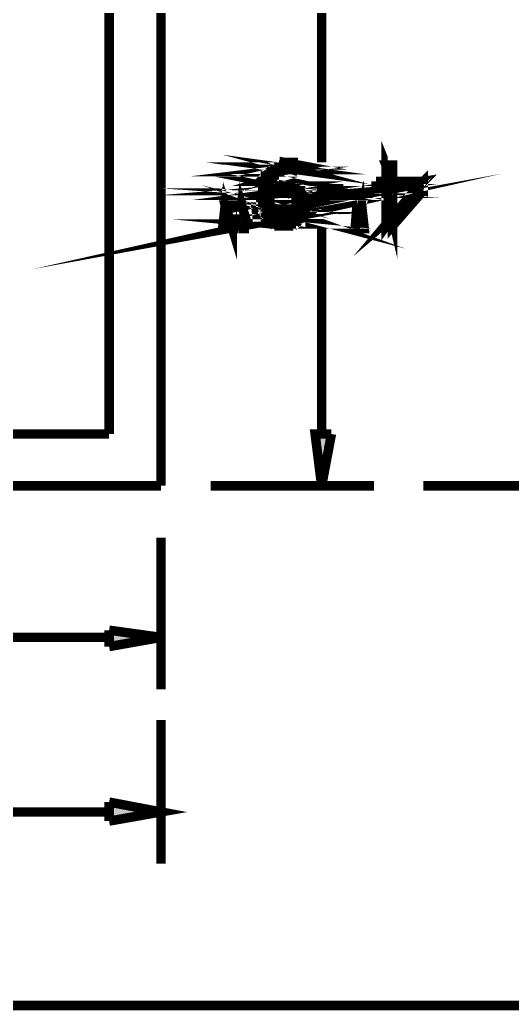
# Model space of a CAD drawing. Header units: inches. Extents: x -524 to 1067, y -71 to 1110.
# Drawn here: x 944.1 to 992.4, y -71.3 to 25.9 of the extents above; entities that cross this region are included whole.
import ezdxf

# ---------------------------------------------------------------- set-up
doc = ezdxf.new("R2010")
doc.units = ezdxf.units.IN
doc.header["$MEASUREMENT"] = 0
doc.layers.add('H', color=7, linetype='Continuous')
doc.layers.add('P', color=7, linetype='Continuous')

msp = doc.modelspace()

# ---------------------------------------------------------------- hatches: boundary and pattern name
at = {"layer": 'H', "linetype": 'Continuous'}
for points in [[(970.0642278441208, 11.65700008786891), (970.0642278441208, 11.91613857791059), (971.4840147825182, 11.91613857791059), (971.4840147825182, 11.65700008786891), (970.0642278441208, 11.65700008786891)], [(968.1991606833983, 10.04742157930011), (968.1991606833983, 10.50000147740112), (968.4582991734399, 10.50000147740112), (969.3561592938663, 10.75549012955487), (969.3561592938663, 10.50000147740112), (969.1663677236947, 10.50000147740112), (969.1663677236947, 10.24086298735939), (968.907229233653, 10.04742157930011), (968.1991606833983, 10.04742157930011)], [(968.4582991734399, 10.75549012955487), (968.7137878255937, 10.94893153761415), (969.6152977839076, 10.94893153761415), (969.3561592938663, 10.75549012955487), (968.4582991734399, 10.50000147740112), (968.4582991734399, 10.75549012955487)], [(968.7137878255937, 10.94893153761415), (968.907229233653, 11.20807002765583), (970.3233663341625, 11.20807002765583), (970.0642278441208, 10.94893153761415), (968.7137878255937, 10.94893153761415)], [(968.907229233653, 11.20807002765583), (969.1663677236947, 11.46355867980958), (970.7759462322633, 11.20807002765583), (968.907229233653, 11.20807002765583)], [(970.837993476358, 11.20807002765583), (969.1663677236947, 11.46355867980958), (969.3561592938663, 11.46355867980958), (970.7759462322633, 11.20807002765583), (970.9036905583405, 11.20807002765583), (970.9036905583405, 11.20807002765583), (970.837993476358, 11.20807002765583)], [(970.7759462322633, 11.20807002765583), (969.1663677236947, 11.46355867980958), (970.7759462322633, 11.20807002765583), (970.837993476358, 11.20807002765583), (970.7759462322633, 11.20807002765583)], [(970.9036905583405, 11.20807002765583), (970.7759462322633, 11.20807002765583), (969.3561592938663, 11.46355867980958), (969.6152977839076, 11.65700008786891), (969.8744362739494, 11.65700008786891), (970.3233663341625, 11.46355867980958), (970.7102491502812, 11.3358143537327), (971.0314348844172, 11.20807002765583), (970.9036905583405, 11.20807002765583)], [(970.7102491502812, 11.3358143537327), (970.3233663341625, 11.46355867980958), (969.8744362739494, 11.65700008786891), (970.0642278441208, 11.65700008786891), (970.7102491502812, 11.3358143537327)], [(971.4840147825182, 10.94893153761415), (970.0642278441208, 11.65700008786891), (971.4840147825182, 11.65700008786891), (971.4840147825182, 10.94893153761415)], [(971.4840147825182, 10.94893153761415), (971.0314348844172, 11.20807002765583), (971.2248762924764, 11.20807002765583), (971.4840147825182, 10.94893153761415)], [(980.0465344675576, 10.04742157930011), (980.0465344675576, 11.65700008786891), (980.7546030178123, 11.65700008786891), (980.7546030178123, 10.04742157930011), (980.0465344675576, 10.04742157930011)], [(968.7137878255937, 9.598491519087034), (968.0057192753391, 9.788283089258435), (968.0057192753391, 10.04742157930011), (968.907229233653, 10.04742157930011), (968.907229233653, 9.788283089258435), (968.7137878255937, 9.598491519087034)], [(968.0057192753391, 9.080214539003677), (968.0057192753391, 9.788283089258435), (968.7137878255937, 9.598491519087034), (968.7137878255937, 9.339353029045355), (968.0057192753391, 9.080214539003677)], [(979.0793274272612, 9.339353029045355), (983.7146215449084, 10.04742157930011), (983.7146215449084, 9.080214539003677), (983.0722500766362, 9.339353029045355), (979.0793274272612, 9.339353029045355)], [(979.0793274272612, 9.339353029045355), (980.7546030178123, 10.04742157930011), (983.7146215449084, 10.04742157930011), (979.0793274272612, 9.339353029045355)], [(979.0793274272612, 9.339353029045355), (979.0793274272612, 10.04742157930011), (980.7546030178123, 10.04742157930011), (979.0793274272612, 9.339353029045355)], [(967.7465807852973, 8.437843070731326), (968.0057192753391, 8.631284478790654), (969.3561592938663, 8.890422968832333), (969.1663677236947, 8.631284478790654), (968.907229233653, 8.631284478790654), (967.7465807852973, 8.437843070731326)], [(968.0057192753391, 9.080214539003677), (968.7137878255937, 9.339353029045355), (968.7137878255937, 9.080214539003677), (968.0057192753391, 9.080214539003677)], [(968.0057192753391, 8.890422968832333), (968.0057192753391, 9.080214539003677), (971.6738063526898, 9.080214539003677), (971.6738063526898, 8.890422968832333), (968.0057192753391, 8.890422968832333)], [(968.0057192753391, 8.631284478790654), (969.3561592938663, 8.890422968832333), (969.6152977839076, 8.890422968832333), (968.0057192753391, 8.631284478790654)], [(968.0057192753391, 8.631284478790654), (968.0057192753391, 8.890422968832333), (969.6152977839076, 8.890422968832333), (968.0057192753391, 8.631284478790654)], [(968.907229233653, 9.080214539003677), (968.907229233653, 9.339353029045355), (969.3561592938663, 9.339353029045355), (969.6152977839076, 9.598491519087034), (970.7759462322633, 9.598491519087034), (971.0314348844172, 9.339353029045355), (971.2248762924764, 9.339353029045355), (971.4840147825182, 9.080214539003677), (968.907229233653, 9.080214539003677)], [(970.7759462322633, 8.631284478790654), (970.516807742222, 8.890422968832333), (971.9329448427311, 8.631284478790654), (970.7759462322633, 8.631284478790654)], [(971.9329448427311, 8.631284478790654), (970.516807742222, 8.890422968832333), (971.6738063526898, 8.890422968832333), (971.9329448427311, 8.631284478790654)], [(973.3490819432407, 8.631284478790654), (973.3490819432407, 9.339353029045355), (975.8601704101234, 9.339353029045355), (975.8601704101234, 8.631284478790654), (973.3490819432407, 8.631284478790654)], [(980.7546030178123, 6.572775910008779), (983.0722500766362, 9.339353029045355), (983.7146215449084, 9.080214539003677), (980.7546030178123, 5.67126595169475), (980.0465344675576, 5.67126595169475), (980.7546030178123, 6.572775910008779)], [(980.7546030178123, 6.572775910008779), (980.0465344675576, 5.67126595169475), (980.0465344675576, 9.339353029045355), (980.7546030178123, 9.339353029045355), (980.7546030178123, 6.572775910008779)], [(967.7465807852973, 8.437843070731326), (968.7137878255937, 8.631284478790654), (968.7137878255937, 8.437843070731326), (967.7465807852973, 8.437843070731326)], [(967.7465807852973, 8.437843070731326), (968.7137878255937, 8.631284478790654), (968.907229233653, 8.631284478790654), (967.7465807852973, 8.437843070731326)], [(967.7465807852973, 7.923215928535846), (967.7465807852973, 8.437843070731326), (968.7137878255937, 8.182354418577525), (967.7465807852973, 7.923215928535846)], [(968.7137878255937, 8.182354418577525), (967.7465807852973, 8.437843070731326), (968.7137878255937, 8.437843070731326), (968.7137878255937, 8.182354418577525)], [(968.0057192753391, 7.021705970221859), (968.0057192753391, 7.923215928535846), (967.7465807852973, 7.923215928535846), (968.7137878255937, 8.182354418577525), (968.7137878255937, 7.280844460263538), (968.907229233653, 7.280844460263538), (968.0057192753391, 7.021705970221859)], [(972.1263862507908, 8.182354418577525), (971.2248762924764, 8.437843070731326), (971.0314348844172, 8.437843070731326), (971.9329448427311, 8.631284478790654), (972.1263862507908, 8.437843070731326), (972.1263862507908, 8.182354418577525)], [(971.0314348844172, 8.437843070731326), (971.0314348844172, 8.631284478790654), (971.9329448427311, 8.631284478790654), (971.0314348844172, 8.437843070731326)], [(971.2248762924764, 8.182354418577525), (971.2248762924764, 8.437843070731326), (972.1263862507908, 8.182354418577525), (971.2248762924764, 8.182354418577525)], [(971.2248762924764, 7.470636030434889), (971.2248762924764, 8.182354418577525), (972.1263862507908, 8.182354418577525), (972.1263862507908, 7.729774520476568), (971.2248762924764, 7.470636030434889)], [(964.0784937079468, 5.412127461653071), (964.271935116006, 7.729774520476568), (964.9800036662607, 7.729774520476568), (964.9800036662607, 5.412127461653071), (964.0784937079468, 5.412127461653071)], [(965.6880722165156, 5.412127461653071), (965.8815136245748, 7.729774520476568), (966.3304436847877, 7.729774520476568), (966.5895821748295, 5.412127461653071), (965.6880722165156, 5.412127461653071)], [(968.907229233653, 6.828264562162587), (968.0057192753391, 7.021705970221859), (968.907229233653, 7.280844460263538), (968.907229233653, 6.828264562162587)], [(968.1991606833983, 6.572775910008779), (968.1991606833983, 6.828264562162587), (968.0057192753391, 7.021705970221859), (968.907229233653, 6.828264562162587), (969.1663677236947, 6.828264562162587), (968.1991606833983, 6.572775910008779)], [(968.1991606833983, 6.572775910008779), (969.1663677236947, 6.828264562162587), (969.1663677236947, 6.572775910008779), (968.1991606833983, 6.572775910008779)], [(971.9329448427311, 6.572775910008779), (971.0314348844172, 6.828264562162587), (971.2248762924764, 6.828264562162587), (971.2248762924764, 7.470636030434889), (972.1263862507908, 7.729774520476568), (972.1263862507908, 7.021705970221859), (971.9329448427311, 6.828264562162587), (971.9329448427311, 6.572775910008779)], [(971.0314348844172, 6.572775910008779), (971.0314348844172, 6.828264562162587), (971.9329448427311, 6.572775910008779), (971.0314348844172, 6.572775910008779)], [(977.0171690205914, 5.412127461653071), (977.2763075106332, 7.729774520476568), (977.7288874087342, 7.729774520476568), (977.9186789789055, 5.412127461653071), (977.0171690205914, 5.412127461653071)], [(968.4582991734399, 6.313637419967051), (968.1991606833983, 6.572775910008779), (969.1663677236947, 6.572775910008779), (969.3561592938663, 6.313637419967051), (968.4582991734399, 6.313637419967051)], [(968.4582991734399, 6.120196011907773), (969.8744362739494, 6.313637419967051), (969.8744362739494, 6.120196011907773), (968.4582991734399, 6.120196011907773)], [(968.4582991734399, 6.120196011907773), (968.4582991734399, 6.313637419967051), (969.8744362739494, 6.313637419967051), (968.4582991734399, 6.120196011907773)], [(969.1663677236947, 5.67126595169475), (968.7137878255937, 6.120196011907773), (971.4840147825182, 6.120196011907773), (971.0314348844172, 5.67126595169475), (969.1663677236947, 5.67126595169475)], [(970.3233663341625, 6.120196011907773), (970.3233663341625, 6.313637419967051), (971.6738063526898, 6.120196011907773), (970.3233663341625, 6.120196011907773)], [(971.6738063526898, 6.120196011907773), (970.3233663341625, 6.313637419967051), (971.6738063526898, 6.313637419967051), (971.6738063526898, 6.120196011907773)], [(970.7759462322633, 6.313637419967051), (971.0314348844172, 6.572775910008779), (971.9329448427311, 6.572775910008779), (971.6738063526898, 6.313637419967051), (970.7759462322633, 6.313637419967051)], [(973.8016618413417, -19.88854877734648), (973.0935932910872, -14.73862751750395), (974.6995219617679, -14.73862751750395), (973.8016618413417, -19.88854877734648)], [(952.9428383119298, -35.59745104691573), (952.9428383119298, -33.98787253834694), (958.0270624897901, -34.69594108860171), (952.9428383119298, -35.59745104691573)], [(952.9428383119298, -52.78818749897686), (952.9428383119298, -50.91947050036638), (958.0270624897901, -51.82098045868047), (952.9428383119298, -52.78818749897686)]]:
    msp.add_hatch(color=256, dxfattribs=at).paths.add_polyline_path(points)

# ---------------------------------------------------------------- linework, layer by layer
at = {"layer": 'P', "const_width": 0.927058823529412}
for points in [[(952.8771412299475, 604.0731371883787), (952.8771412299475, -14.73862751750396)], [(957.9613654078075, 604.0731371883787), (957.9613654078075, -19.82285169536408)], [(973.7359647593594, 32.06689355706762), (973.7359647593594, 11.91613857791059)], [(980.0465344675576, 10.04742157930012), (980.6889059358302, 10.04742157930012), (980.0465344675576, 11.65700008786891), (980.0465344675576, 10.04742157930012)], [(969.3561592938663, 11.46355867980958), (971.2248762924764, 11.20807002765583), (969.5496007019256, 11.65700008786891)], [(970.0642278441208, 11.01462861959655), (968.6480907436112, 11.01462861959655), (970.25766925218, 11.20807002765583)], [(969.1006706417122, 11.46355867980958), (970.9657378024351, 11.20807002765583), (970.7759462322633, 11.20807002765583)], [(970.9657378024351, 11.20807002765583), (969.3561592938663, 11.46355867980958), (971.2248762924764, 11.20807002765583), (970.9657378024351, 11.20807002765583)], [(970.0642278441208, 11.91613857791059), (971.4183177005357, 11.65700008786891), (970.0642278441208, 11.65700008786891), (970.0642278441208, 11.91613857791059)], [(971.4183177005357, 11.65700008786891), (970.0642278441208, 11.65700008786891), (971.4183177005357, 11.65700008786891), (970.0642278441208, 11.65700008786891), (971.4183177005357, 11.01462861959655)], [(968.6480907436112, 11.01462861959655), (970.25766925218, 11.20807002765583)], [(968.907229233653, 11.20807002765583), (968.6480907436112, 11.01462861959655)], [(968.907229233653, 11.20807002765583), (969.1006706417122, 11.46355867980958)], [(970.7759462322633, 11.20807002765583), (968.907229233653, 11.20807002765583)], [(968.907229233653, 11.20807002765583), (970.7759462322633, 11.20807002765583)], [(970.7759462322633, 11.20807002765583), (968.907229233653, 11.20807002765583)], [(970.25766925218, 11.20807002765583), (968.907229233653, 11.20807002765583)], [(970.25766925218, 11.20807002765583), (968.907229233653, 11.20807002765583)], [(968.907229233653, 11.20807002765583), (970.25766925218, 11.20807002765583), (970.25766925218, 11.20807002765583), (968.907229233653, 11.20807002765583)], [(970.516807742222, 11.20807002765583), (968.907229233653, 11.20807002765583)], [(970.516807742222, 11.20807002765583), (968.907229233653, 11.20807002765583)], [(968.907229233653, 11.20807002765583), (970.7759462322633, 11.20807002765583), (970.516807742222, 11.20807002765583)], [(968.907229233653, 11.20807002765583), (970.7759462322633, 11.20807002765583)], [(970.7759462322633, 11.20807002765583), (968.907229233653, 11.20807002765583), (968.907229233653, 11.20807002765583)], [(969.1006706417122, 11.46355867980958), (970.7759462322633, 11.20807002765583)], [(969.1006706417122, 11.46355867980958), (970.7759462322633, 11.20807002765583), (969.1006706417122, 11.46355867980958), (969.1006706417122, 11.46355867980958), (970.7759462322633, 11.20807002765583)], [(969.1006706417122, 11.46355867980958), (970.9657378024351, 11.20807002765583), (969.3561592938663, 11.46355867980958), (969.1006706417122, 11.46355867980958)], [(969.5496007019256, 11.65700008786891), (969.3561592938663, 11.46355867980958)], [(971.2248762924764, 11.20807002765583), (969.5496007019256, 11.65700008786891), (971.2248762924764, 11.20807002765583), (971.2248762924764, 11.20807002765583), (969.5496007019256, 11.65700008786891), (971.2248762924764, 11.20807002765583)], [(969.5496007019256, 11.65700008786891), (969.5496007019256, 11.65700008786891), (971.2248762924764, 11.20807002765583)], [(969.5496007019256, 11.65700008786891), (971.4183177005357, 11.01462861959655)], [(969.5496007019256, 11.65700008786891), (971.4183177005357, 11.01462861959655), (969.5496007019256, 11.65700008786891), (969.5496007019256, 11.65700008786891), (971.4183177005357, 11.01462861959655), (969.5496007019256, 11.65700008786891)], [(971.4183177005357, 11.01462861959655), (971.4183177005357, 11.01462861959655), (969.5496007019256, 11.65700008786891)], [(971.4183177005357, 11.01462861959655), (969.8087391919673, 11.65700008786891), (969.5496007019256, 11.65700008786891)], [(971.4183177005357, 11.01462861959655), (969.8087391919673, 11.65700008786891)], [(969.8087391919673, 11.65700008786891), (970.0642278441208, 11.65700008786891)], [(970.25766925218, 11.91613857791059), (971.4183177005357, 11.91613857791059), (970.0642278441208, 11.91613857791059), (970.25766925218, 11.91613857791059)], [(971.4183177005357, 11.91613857791059), (970.0642278441208, 11.91613857791059)], [(970.0642278441208, 11.91613857791059), (971.4183177005357, 11.65700008786891), (971.4183177005357, 11.91613857791059)], [(970.0642278441208, 11.65700008786891), (971.4183177005357, 11.01462861959655)], [(970.25766925218, 11.20807002765583), (970.0642278441208, 11.01462861959655)], [(971.2248762924764, 11.91613857791059), (970.25766925218, 11.91613857791059), (971.2248762924764, 11.91613857791059), (970.25766925218, 11.91613857791059)], [(970.25766925218, 11.91613857791059), (971.4183177005357, 11.91613857791059)], [(971.2248762924764, 11.91613857791059), (970.25766925218, 11.91613857791059), (970.516807742222, 11.91613857791059)], [(970.25766925218, 11.20807002765583), (970.516807742222, 11.20807002765583)], [(970.516807742222, 11.91613857791059), (971.2248762924764, 11.91613857791059)], [(971.2248762924764, 11.91613857791059), (970.516807742222, 11.91613857791059)], [(970.516807742222, 11.91613857791059), (971.2248762924764, 11.91613857791059)], [(970.7759462322633, 11.91613857791059), (970.9657378024351, 11.91613857791059), (970.7759462322633, 11.91613857791059), (970.516807742222, 11.91613857791059), (970.7759462322633, 11.91613857791059)], [(970.9657378024351, 11.91613857791059), (970.516807742222, 11.91613857791059)], [(970.516807742222, 11.91613857791059), (971.2248762924764, 11.91613857791059)], [(971.2248762924764, 11.91613857791059), (970.9657378024351, 11.91613857791059)], [(971.4183177005357, 11.91613857791059), (971.2248762924764, 11.91613857791059)], [(971.4183177005357, 11.01462861959655), (971.2248762924764, 11.20807002765583)], [(971.4183177005357, 11.01462861959655), (971.4183177005357, 11.65700008786891)], [(980.6889059358302, 10.04742157930012), (980.0465344675576, 11.65700008786891), (980.6889059358302, 11.65700008786891), (980.6889059358302, 10.04742157930012)], [(969.8087391919673, 6.379334501949458), (968.3926020914578, 6.12019601190778), (969.5496007019256, 6.379334501949458), (969.8087391919673, 6.379334501949458)], [(968.1991606833983, 10.50000147740113), (969.1006706417122, 10.3065600693418), (968.1991606833983, 10.3065600693418), (968.1991606833983, 10.50000147740113)], [(969.1006706417122, 10.3065600693418), (968.1991606833983, 10.04742157930012), (968.907229233653, 10.04742157930012)], [(968.6480907436112, 11.01462861959655), (969.5496007019256, 11.01462861959655), (968.3926020914578, 10.75549012955487), (968.6480907436112, 11.01462861959655)], [(969.1006706417122, 10.50000147740113), (968.1991606833983, 10.50000147740113)], [(968.1991606833983, 10.50000147740113), (968.3926020914578, 10.50000147740113)], [(969.1006706417122, 10.50000147740113), (968.1991606833983, 10.50000147740113)], [(968.1991606833983, 10.50000147740113), (969.1006706417122, 10.3065600693418), (969.1006706417122, 10.50000147740113)], [(969.1006706417122, 10.3065600693418), (968.1991606833983, 10.3065600693418), (969.1006706417122, 10.3065600693418), (969.1006706417122, 10.3065600693418), (968.1991606833983, 10.3065600693418)], [(969.1006706417122, 10.3065600693418), (968.1991606833983, 10.04742157930012), (968.1991606833983, 10.3065600693418)], [(969.5496007019256, 11.01462861959655), (968.3926020914578, 10.75549012955487)], [(969.3561592938663, 10.75549012955487), (968.3926020914578, 10.50000147740113), (969.3561592938663, 10.75549012955487)], [(968.3926020914578, 10.75549012955487), (969.3561592938663, 10.75549012955487)], [(968.3926020914578, 10.75549012955487), (969.3561592938663, 10.75549012955487)], [(969.3561592938663, 10.75549012955487), (968.3926020914578, 10.75549012955487)], [(968.3926020914578, 10.75549012955487), (968.3926020914578, 10.75549012955487)], [(969.3561592938663, 10.75549012955487), (968.3926020914578, 10.75549012955487)], [(968.3926020914578, 10.75549012955487), (969.3561592938663, 10.75549012955487), (969.3561592938663, 10.75549012955487), (968.3926020914578, 10.75549012955487)], [(969.3561592938663, 10.75549012955487), (968.3926020914578, 10.50000147740113)], [(968.3926020914578, 10.50000147740113), (968.3926020914578, 10.75549012955487)], [(969.3561592938663, 10.50000147740113), (968.3926020914578, 10.50000147740113)], [(968.3926020914578, 10.50000147740113), (969.1006706417122, 10.50000147740113), (969.3561592938663, 10.50000147740113)], [(968.3926020914578, 10.50000147740113), (969.1006706417122, 10.50000147740113)], [(969.8087391919673, 11.01462861959655), (968.6480907436112, 11.01462861959655)], [(968.6480907436112, 11.01462861959655), (969.8087391919673, 11.01462861959655)], [(969.8087391919673, 11.01462861959655), (968.6480907436112, 11.01462861959655), (969.5496007019256, 11.01462861959655)], [(970.0642278441208, 11.01462861959655), (968.6480907436112, 11.01462861959655), (970.0642278441208, 11.01462861959655)], [(969.8087391919673, 11.01462861959655), (968.6480907436112, 11.01462861959655)], [(968.6480907436112, 11.01462861959655), (968.6480907436112, 11.01462861959655), (969.8087391919673, 11.01462861959655)], [(968.907229233653, 10.04742157930012), (969.1006706417122, 10.3065600693418)], [(969.3561592938663, 10.75549012955487), (969.5496007019256, 11.01462861959655)], [(969.5496007019256, 11.01462861959655), (969.8087391919673, 11.01462861959655)], [(971.4183177005357, 11.01462861959655), (971.4183177005357, 11.01462861959655), (971.4183177005357, 11.01462861959655)], [(979.0793274272612, 9.339353029045363), (983.0065529946537, 9.339353029045363), (983.7146215449084, 10.04742157930012), (979.0793274272612, 9.339353029045363)], [(983.0065529946537, 9.339353029045363), (983.7146215449084, 10.04742157930012), (983.7146215449084, 9.145911620986084), (983.0065529946537, 9.339353029045363)], [(971.4183177005357, 9.145911620986084), (968.907229233653, 9.145911620986084), (971.2248762924764, 9.339353029045363), (971.4183177005357, 9.145911620986084)], [(968.907229233653, 10.04742157930012), (967.9400221933565, 10.04742157930012), (968.907229233653, 10.04742157930012), (967.9400221933565, 10.04742157930012), (968.907229233653, 9.853980171240842), (968.907229233653, 10.04742157930012)], [(964.0127966259643, 5.412127461653071), (964.9800036662607, 5.412127461653071), (964.271935116006, 7.729774520476568), (964.0127966259643, 5.412127461653071)], [(966.5895821748295, 5.412127461653071), (965.8815136245748, 7.729774520476568), (965.6223751345331, 5.412127461653071)], [(967.9400221933565, 9.339353029045363), (968.6480907436112, 9.339353029045363), (967.9400221933565, 9.145911620986084), (967.9400221933565, 9.339353029045363)], [(968.6480907436112, 9.598491519087041), (967.9400221933565, 9.339353029045363), (968.6480907436112, 9.339353029045363)], [(969.3561592938663, 9.339353029045363), (970.7759462322633, 9.598491519087041), (969.5496007019256, 9.598491519087041), (969.3561592938663, 9.339353029045363)], [(967.9400221933565, 10.04742157930012), (968.907229233653, 9.853980171240842)], [(968.907229233653, 9.853980171240842), (967.9400221933565, 9.853980171240842), (967.9400221933565, 10.04742157930012)], [(968.1991606833983, 10.04742157930012), (968.907229233653, 10.04742157930012), (967.9400221933565, 10.04742157930012)], [(967.9400221933565, 10.04742157930012), (968.1991606833983, 10.04742157930012)], [(967.9400221933565, 9.853980171240842), (968.6480907436112, 9.598491519087041), (967.9400221933565, 9.853980171240842)], [(968.907229233653, 9.853980171240842), (967.9400221933565, 9.853980171240842)], [(967.9400221933565, 9.853980171240842), (968.6480907436112, 9.598491519087041), (968.907229233653, 9.853980171240842)], [(967.9400221933565, 9.598491519087041), (968.6480907436112, 9.598491519087041)], [(968.6480907436112, 9.598491519087041), (967.9400221933565, 9.598491519087041)], [(967.9400221933565, 9.598491519087041), (967.9400221933565, 9.598491519087041)], [(968.6480907436112, 9.598491519087041), (967.9400221933565, 9.598491519087041)], [(967.9400221933565, 9.598491519087041), (968.6480907436112, 9.598491519087041), (968.6480907436112, 9.598491519087041), (967.9400221933565, 9.598491519087041)], [(968.6480907436112, 9.598491519087041), (967.9400221933565, 9.339353029045363)], [(967.9400221933565, 9.339353029045363), (967.9400221933565, 9.598491519087041)], [(968.6480907436112, 9.339353029045363), (967.9400221933565, 9.145911620986084), (968.6480907436112, 9.339353029045363)], [(968.6480907436112, 9.339353029045363), (968.6480907436112, 9.598491519087041)], [(968.907229233653, 9.145911620986084), (971.2248762924764, 9.339353029045363)], [(971.2248762924764, 9.339353029045363), (968.907229233653, 9.339353029045363), (968.907229233653, 9.145911620986084)], [(971.2248762924764, 9.339353029045363), (968.907229233653, 9.339353029045363), (971.2248762924764, 9.339353029045363), (971.2248762924764, 9.339353029045363), (968.907229233653, 9.339353029045363)], [(971.2248762924764, 9.339353029045363), (969.1006706417122, 9.339353029045363), (968.907229233653, 9.339353029045363)], [(971.2248762924764, 9.339353029045363), (969.1006706417122, 9.339353029045363), (970.9657378024351, 9.339353029045363)], [(969.1006706417122, 9.339353029045363), (970.9657378024351, 9.339353029045363), (969.3561592938663, 9.339353029045363), (969.1006706417122, 9.339353029045363)], [(969.3561592938663, 9.339353029045363), (970.7759462322633, 9.598491519087041), (970.9657378024351, 9.339353029045363)], [(969.3561592938663, 9.339353029045363), (970.7759462322633, 9.598491519087041), (969.3561592938663, 9.339353029045363)], [(970.7759462322633, 9.598491519087041), (969.3561592938663, 9.339353029045363), (970.7759462322633, 9.598491519087041)], [(970.9657378024351, 9.339353029045363), (969.3561592938663, 9.339353029045363)], [(969.3561592938663, 9.339353029045363), (969.3561592938663, 9.339353029045363)], [(970.7759462322633, 9.598491519087041), (969.5496007019256, 9.598491519087041)], [(969.5496007019256, 9.598491519087041), (970.7759462322633, 9.598491519087041), (970.7759462322633, 9.598491519087041), (969.5496007019256, 9.598491519087041)], [(970.7759462322633, 9.598491519087041), (969.8087391919673, 9.598491519087041), (969.5496007019256, 9.598491519087041)], [(970.7759462322633, 9.598491519087041), (969.8087391919673, 9.598491519087041), (970.516807742222, 9.598491519087041)], [(969.8087391919673, 9.598491519087041), (970.516807742222, 9.598491519087041)], [(970.516807742222, 9.598491519087041), (969.8087391919673, 9.598491519087041), (969.8087391919673, 9.598491519087041), (970.516807742222, 9.598491519087041)], [(969.8087391919673, 9.598491519087041), (970.25766925218, 9.598491519087041), (970.516807742222, 9.598491519087041)], [(969.8087391919673, 9.598491519087041), (970.25766925218, 9.598491519087041), (970.0642278441208, 9.598491519087041)], [(970.0642278441208, 9.598491519087041), (969.8087391919673, 9.598491519087041)], [(970.25766925218, 9.598491519087041), (970.0642278441208, 9.598491519087041)], [(970.0642278441208, 9.598491519087041), (970.25766925218, 9.598491519087041)], [(970.516807742222, 9.598491519087041), (970.7759462322633, 9.598491519087041)], [(970.7759462322633, 9.598491519087041), (970.7759462322633, 9.598491519087041)], [(970.9657378024351, 9.339353029045363), (971.2248762924764, 9.339353029045363)], [(973.2833848612586, 9.339353029045363), (975.8601704101234, 8.696981560773054), (973.2833848612586, 8.696981560773054)], [(973.2833848612586, 9.339353029045363), (975.8601704101234, 9.339353029045363), (973.2833848612586, 9.339353029045363), (973.2833848612586, 9.339353029045363), (975.8601704101234, 9.339353029045363)], [(973.2833848612586, 9.339353029045363), (975.8601704101234, 8.696981560773054)], [(973.2833848612586, 8.696981560773054), (973.2833848612586, 9.339353029045363)], [(975.8601704101234, 8.696981560773054), (975.8601704101234, 9.339353029045363)], [(977.0171690205914, 5.412127461653071), (977.6631903267516, 7.729774520476568), (977.9186789789055, 5.412127461653071), (977.0171690205914, 5.412127461653071)], [(983.7146215449084, 9.145911620986084), (980.6889059358302, 6.572775910008787), (983.0065529946537, 9.339353029045363)], [(983.7146215449084, 10.04742157930012), (979.0793274272612, 9.339353029045363)], [(979.0793274272612, 9.339353029045363), (980.6889059358302, 10.04742157930012)], [(979.0793274272612, 10.04742157930012), (980.6889059358302, 10.04742157930012)], [(980.6889059358302, 10.04742157930012), (979.0793274272612, 9.339353029045363)], [(979.0793274272612, 9.339353029045363), (979.0793274272612, 10.04742157930012)], [(979.0793274272612, 10.04742157930012), (980.0465344675576, 10.04742157930012), (979.0793274272612, 10.04742157930012), (979.0793274272612, 10.04742157930012), (980.0465344675576, 10.04742157930012)], [(979.0793274272612, 10.04742157930012), (980.6889059358302, 10.04742157930012), (980.0465344675576, 10.04742157930012)], [(980.6889059358302, 9.339353029045363), (980.0465344675576, 9.339353029045363), (980.6889059358302, 6.572775910008787), (980.6889059358302, 9.339353029045363)], [(980.0465344675576, 9.339353029045363), (980.6889059358302, 6.572775910008787), (980.0465344675576, 5.67126595169475), (980.0465344675576, 9.339353029045363)], [(983.7146215449084, 10.04742157930012), (980.6889059358302, 10.04742157930012)], [(980.6889059358302, 10.04742157930012), (983.7146215449084, 10.04742157930012), (983.7146215449084, 10.04742157930012), (980.6889059358302, 10.04742157930012)], [(983.0065529946537, 9.339353029045363), (983.7146215449084, 9.145911620986084)], [(967.9400221933565, 8.890422968832333), (971.6738063526898, 8.890422968832333), (967.9400221933565, 9.145911620986084), (967.9400221933565, 8.890422968832333)], [(969.1006706417122, 8.696981560773054), (967.9400221933565, 8.696981560773054), (969.3561592938663, 8.890422968832333)], [(970.9657378024351, 6.828264562162587), (971.9329448427311, 6.572775910008787), (971.2248762924764, 6.828264562162587), (970.9657378024351, 6.828264562162587)], [(971.6738063526898, 8.890422968832333), (970.516807742222, 8.890422968832333), (971.9329448427311, 8.696981560773054), (971.6738063526898, 8.890422968832333)], [(970.7759462322633, 8.696981560773054), (971.9329448427311, 8.696981560773054), (970.516807742222, 8.890422968832333)], [(968.6480907436112, 8.696981560773054), (967.7465807852973, 8.437843070731326), (968.6480907436112, 8.696981560773054)], [(968.6480907436112, 8.696981560773054), (967.7465807852973, 8.437843070731326)], [(967.7465807852973, 8.437843070731326), (968.907229233653, 8.696981560773054)], [(967.7465807852973, 8.437843070731326), (968.907229233653, 8.696981560773054)], [(968.907229233653, 8.696981560773054), (967.7465807852973, 8.437843070731326)], [(968.907229233653, 8.696981560773054), (967.7465807852973, 8.437843070731326)], [(967.7465807852973, 8.437843070731326), (967.9400221933565, 8.696981560773054)], [(967.7465807852973, 8.437843070731326), (968.6480907436112, 8.244401662672047), (967.7465807852973, 8.437843070731326)], [(968.6480907436112, 8.437843070731326), (967.7465807852973, 8.437843070731326)], [(967.7465807852973, 8.437843070731326), (968.6480907436112, 8.437843070731326)], [(968.6480907436112, 8.437843070731326), (967.7465807852973, 8.437843070731326)], [(967.7465807852973, 8.437843070731326), (968.6480907436112, 8.244401662672047), (968.6480907436112, 8.437843070731326)], [(968.6480907436112, 8.437843070731326), (967.7465807852973, 8.437843070731326)], [(967.7465807852973, 8.437843070731326), (967.7465807852973, 8.437843070731326), (968.6480907436112, 8.437843070731326)], [(971.9329448427311, 8.696981560773054), (970.9657378024351, 8.437843070731326), (971.9329448427311, 8.696981560773054), (970.9657378024351, 8.437843070731326), (972.1263862507908, 8.437843070731326)], [(971.6738063526898, 8.890422968832333), (967.9400221933565, 9.145911620986084)], [(967.9400221933565, 9.145911620986084), (971.6738063526898, 9.145911620986084), (971.6738063526898, 8.890422968832333)], [(967.9400221933565, 9.145911620986084), (971.6738063526898, 9.145911620986084), (968.6480907436112, 9.145911620986084)], [(968.6480907436112, 9.145911620986084), (967.9400221933565, 9.145911620986084)], [(968.6480907436112, 9.145911620986084), (967.9400221933565, 9.145911620986084), (967.9400221933565, 9.145911620986084)], [(967.9400221933565, 9.145911620986084), (968.6480907436112, 9.145911620986084)], [(969.5496007019256, 8.890422968832333), (967.9400221933565, 8.696981560773054), (969.5496007019256, 8.890422968832333)], [(969.3561592938663, 8.890422968832333), (967.9400221933565, 8.696981560773054), (969.3561592938663, 8.890422968832333)], [(970.0642278441208, 8.890422968832333), (967.9400221933565, 8.890422968832333), (970.0642278441208, 8.890422968832333)], [(969.8087391919673, 8.890422968832333), (967.9400221933565, 8.890422968832333), (969.5496007019256, 8.890422968832333), (969.8087391919673, 8.890422968832333)], [(967.9400221933565, 8.890422968832333), (969.5496007019256, 8.890422968832333)], [(969.5496007019256, 8.890422968832333), (967.9400221933565, 8.696981560773054)], [(967.9400221933565, 8.696981560773054), (967.9400221933565, 8.890422968832333)], [(970.0642278441208, 8.890422968832333), (967.9400221933565, 8.890422968832333), (971.6738063526898, 8.890422968832333), (970.0642278441208, 8.890422968832333)], [(969.1006706417122, 8.696981560773054), (967.9400221933565, 8.696981560773054)], [(967.9400221933565, 8.696981560773054), (968.907229233653, 8.696981560773054), (969.1006706417122, 8.696981560773054)], [(967.9400221933565, 8.696981560773054), (968.907229233653, 8.696981560773054)], [(971.6738063526898, 9.145911620986084), (968.6480907436112, 9.145911620986084)], [(968.6480907436112, 9.145911620986084), (971.6738063526898, 9.145911620986084)], [(971.4183177005357, 9.145911620986084), (968.6480907436112, 9.145911620986084)], [(968.6480907436112, 9.145911620986084), (971.4183177005357, 9.145911620986084)], [(968.6480907436112, 9.145911620986084), (971.4183177005357, 9.145911620986084), (968.907229233653, 9.145911620986084)], [(968.907229233653, 9.145911620986084), (968.6480907436112, 9.145911620986084)], [(968.907229233653, 8.696981560773054), (968.6480907436112, 8.696981560773054)], [(970.9657378024351, 8.696981560773054), (971.9329448427311, 8.696981560773054), (970.9657378024351, 8.437843070731326)], [(968.907229233653, 8.696981560773054), (968.907229233653, 8.696981560773054)], [(969.3561592938663, 8.890422968832333), (969.1006706417122, 8.696981560773054)], [(969.3561592938663, 8.890422968832333), (969.3561592938663, 8.890422968832333)], [(970.0642278441208, 8.890422968832333), (971.6738063526898, 8.890422968832333)], [(971.6738063526898, 8.890422968832333), (970.0642278441208, 8.890422968832333)], [(971.6738063526898, 8.890422968832333), (970.0642278441208, 8.890422968832333)], [(970.0642278441208, 8.890422968832333), (971.6738063526898, 8.890422968832333)], [(970.0642278441208, 8.890422968832333), (971.6738063526898, 8.890422968832333)], [(971.6738063526898, 8.890422968832333), (970.0642278441208, 8.890422968832333), (970.0642278441208, 8.890422968832333)], [(970.25766925218, 8.890422968832333), (971.6738063526898, 8.890422968832333), (970.516807742222, 8.890422968832333), (970.25766925218, 8.890422968832333)], [(970.516807742222, 8.890422968832333), (970.7759462322633, 8.696981560773054)], [(971.9329448427311, 8.696981560773054), (970.516807742222, 8.890422968832333), (970.516807742222, 8.890422968832333), (971.9329448427311, 8.696981560773054)], [(970.7759462322633, 8.696981560773054), (971.9329448427311, 8.696981560773054)], [(971.9329448427311, 8.696981560773054), (970.7759462322633, 8.696981560773054)], [(970.7759462322633, 8.696981560773054), (971.9329448427311, 8.696981560773054)], [(971.9329448427311, 8.696981560773054), (970.7759462322633, 8.696981560773054)], [(970.7759462322633, 8.696981560773054), (971.9329448427311, 8.696981560773054), (971.9329448427311, 8.696981560773054)], [(971.9329448427311, 8.696981560773054), (970.7759462322633, 8.696981560773054)], [(970.9657378024351, 8.437843070731326), (970.9657378024351, 8.696981560773054)], [(970.9657378024351, 8.437843070731326), (972.1263862507908, 8.437843070731326)], [(972.1263862507908, 8.437843070731326), (971.2248762924764, 8.437843070731326), (970.9657378024351, 8.437843070731326)], [(971.2248762924764, 8.437843070731326), (972.1263862507908, 8.244401662672047), (971.2248762924764, 8.437843070731326)], [(972.1263862507908, 8.437843070731326), (971.2248762924764, 8.437843070731326)], [(971.2248762924764, 8.437843070731326), (972.1263862507908, 8.244401662672047), (972.1263862507908, 8.437843070731326)], [(971.4183177005357, 9.145911620986084), (971.4183177005357, 9.145911620986084)], [(971.6738063526898, 8.890422968832333), (971.6738063526898, 8.890422968832333)], [(972.1263862507908, 8.437843070731326), (971.9329448427311, 8.696981560773054)], [(983.7146215449084, 9.145911620986084), (980.6889059358302, 6.572775910008787)], [(980.6889059358302, 6.572775910008787), (980.6889059358302, 5.67126595169475), (983.7146215449084, 9.145911620986084)], [(964.9800036662607, 5.412127461653071), (964.271935116006, 7.729774520476568), (964.9800036662607, 7.729774520476568), (964.9800036662607, 5.412127461653071)], [(968.6480907436112, 8.244401662672047), (967.7465807852973, 7.988913010518246), (968.6480907436112, 8.244401662672047), (967.7465807852973, 7.988913010518246), (968.6480907436112, 7.988913010518246)], [(967.9400221933565, 7.729774520476568), (968.6480907436112, 7.536333112417289), (967.9400221933565, 7.536333112417289)], [(966.5895821748295, 5.412127461653071), (965.8815136245748, 7.729774520476568), (966.3304436847877, 7.729774520476568)], [(967.7465807852973, 8.244401662672047), (968.6480907436112, 8.244401662672047), (967.7465807852973, 7.988913010518246), (967.7465807852973, 8.244401662672047)], [(968.6480907436112, 7.988913010518246), (967.9400221933565, 7.988913010518246), (968.6480907436112, 7.729774520476568), (968.6480907436112, 7.988913010518246)], [(966.3304436847877, 7.729774520476568), (966.5895821748295, 5.412127461653071)], [(967.9400221933565, 7.536333112417289), (968.6480907436112, 7.280844460263545), (967.9400221933565, 7.280844460263545), (967.9400221933565, 7.536333112417289)], [(967.7465807852973, 7.988913010518246), (968.6480907436112, 7.988913010518246), (967.9400221933565, 7.988913010518246), (967.7465807852973, 7.988913010518246)], [(967.9400221933565, 7.988913010518246), (968.6480907436112, 7.729774520476568)], [(967.9400221933565, 7.729774520476568), (967.9400221933565, 7.988913010518246)], [(968.6480907436112, 7.729774520476568), (967.9400221933565, 7.729774520476568)], [(968.6480907436112, 7.729774520476568), (967.9400221933565, 7.729774520476568)], [(967.9400221933565, 7.729774520476568), (968.6480907436112, 7.536333112417289)], [(967.9400221933565, 7.536333112417289), (967.9400221933565, 7.729774520476568)], [(968.6480907436112, 7.536333112417289), (967.9400221933565, 7.536333112417289), (968.6480907436112, 7.536333112417289), (968.6480907436112, 7.536333112417289), (967.9400221933565, 7.536333112417289), (968.6480907436112, 7.536333112417289)], [(967.9400221933565, 7.536333112417289), (967.9400221933565, 7.536333112417289), (968.6480907436112, 7.536333112417289)], [(967.9400221933565, 7.536333112417289), (968.6480907436112, 7.280844460263545), (968.6480907436112, 7.536333112417289)], [(971.2248762924764, 7.729774520476568), (972.1263862507908, 7.729774520476568), (971.2248762924764, 7.536333112417289), (971.2248762924764, 7.729774520476568)], [(972.1263862507908, 8.244401662672047), (971.2248762924764, 7.988913010518246), (972.1263862507908, 7.988913010518246), (972.1263862507908, 8.244401662672047)], [(972.1263862507908, 7.280844460263545), (971.2248762924764, 7.536333112417289), (972.1263862507908, 7.536333112417289), (972.1263862507908, 7.280844460263545)], [(972.1263862507908, 7.988913010518246), (971.2248762924764, 7.729774520476568), (972.1263862507908, 7.729774520476568), (972.1263862507908, 7.988913010518246)], [(968.6480907436112, 7.988913010518246), (968.6480907436112, 8.244401662672047)], [(968.6480907436112, 7.536333112417289), (968.6480907436112, 7.729774520476568)], [(971.2248762924764, 8.244401662672047), (972.1263862507908, 8.244401662672047), (971.2248762924764, 7.988913010518246), (971.2248762924764, 8.244401662672047)], [(971.2248762924764, 7.280844460263545), (972.1263862507908, 7.280844460263545), (971.2248762924764, 7.536333112417289)], [(971.2248762924764, 7.988913010518246), (972.1263862507908, 7.988913010518246), (971.2248762924764, 7.729774520476568)], [(971.2248762924764, 8.244401662672047), (972.1263862507908, 8.244401662672047)], [(972.1263862507908, 8.244401662672047), (971.2248762924764, 8.244401662672047)], [(971.2248762924764, 8.244401662672047), (972.1263862507908, 8.244401662672047), (972.1263862507908, 8.244401662672047)], [(972.1263862507908, 8.244401662672047), (971.2248762924764, 8.244401662672047)], [(971.2248762924764, 7.729774520476568), (971.2248762924764, 7.988913010518246)], [(971.2248762924764, 7.536333112417289), (972.1263862507908, 7.729774520476568), (972.1263862507908, 7.536333112417289)], [(971.2248762924764, 7.536333112417289), (972.1263862507908, 7.729774520476568), (972.1263862507908, 7.729774520476568), (971.2248762924764, 7.536333112417289)], [(971.2248762924764, 7.536333112417289), (971.2248762924764, 7.280844460263545)], [(971.2248762924764, 7.536333112417289), (972.1263862507908, 7.536333112417289), (971.2248762924764, 7.536333112417289), (971.2248762924764, 7.536333112417289), (972.1263862507908, 7.536333112417289)], [(972.1263862507908, 7.087403052204266), (971.2248762924764, 7.280844460263545), (971.2248762924764, 7.087403052204266)], [(977.0171690205914, 5.412127461653071), (977.2106104286506, 7.729774520476568), (977.0171690205914, 5.412127461653071), (977.0171690205914, 5.412127461653071), (977.2106104286506, 7.729774520476568)], [(977.0171690205914, 5.412127461653071), (977.6631903267516, 7.729774520476568), (977.2106104286506, 7.729774520476568)], [(967.9400221933565, 7.280844460263545), (968.907229233653, 7.280844460263545), (967.9400221933565, 7.087403052204266)], [(971.9329448427311, 6.572775910008787), (970.7759462322633, 6.379334501949458), (971.6738063526898, 6.379334501949458), (971.9329448427311, 6.572775910008787)], [(968.3926020914578, 6.12019601190778), (969.5496007019256, 6.379334501949458), (968.3926020914578, 6.379334501949458), (968.3926020914578, 6.12019601190778)], [(968.1991606833983, 6.828264562162587), (969.1006706417122, 6.828264562162587), (968.1991606833983, 6.572775910008787), (968.1991606833983, 6.828264562162587)], [(970.9657378024351, 6.572775910008787), (971.9329448427311, 6.572775910008787), (970.7759462322633, 6.379334501949458), (970.9657378024351, 6.572775910008787)], [(972.1263862507908, 7.087403052204266), (971.2248762924764, 7.280844460263545), (972.1263862507908, 7.280844460263545), (972.1263862507908, 7.087403052204266)], [(968.907229233653, 7.280844460263545), (967.9400221933565, 7.087403052204266), (968.907229233653, 7.280844460263545), (967.9400221933565, 7.087403052204266)], [(968.6480907436112, 7.280844460263545), (967.9400221933565, 7.280844460263545), (968.907229233653, 7.280844460263545), (968.6480907436112, 7.280844460263545)], [(967.9400221933565, 7.087403052204266), (967.9400221933565, 7.280844460263545)], [(967.9400221933565, 7.087403052204266), (968.907229233653, 6.828264562162587), (967.9400221933565, 7.087403052204266), (968.907229233653, 6.828264562162587)], [(968.907229233653, 6.828264562162587), (968.1991606833983, 6.828264562162587), (967.9400221933565, 7.087403052204266)], [(967.9400221933565, 7.087403052204266), (968.907229233653, 7.087403052204266)], [(967.9400221933565, 7.087403052204266), (968.907229233653, 7.087403052204266)], [(968.907229233653, 7.087403052204266), (967.9400221933565, 7.087403052204266), (967.9400221933565, 7.087403052204266), (968.907229233653, 7.087403052204266)], [(967.9400221933565, 7.087403052204266), (968.907229233653, 6.828264562162587)], [(968.1991606833983, 6.572775910008787), (969.3561592938663, 6.379334501949458), (969.1006706417122, 6.572775910008787)], [(969.1006706417122, 6.828264562162587), (968.1991606833983, 6.572775910008787), (969.1006706417122, 6.828264562162587)], [(968.907229233653, 6.828264562162587), (968.1991606833983, 6.828264562162587)], [(968.1991606833983, 6.828264562162587), (969.1006706417122, 6.828264562162587), (968.907229233653, 6.828264562162587)], [(969.1006706417122, 6.572775910008787), (968.1991606833983, 6.572775910008787), (969.1006706417122, 6.572775910008787), (968.1991606833983, 6.572775910008787)], [(968.1991606833983, 6.572775910008787), (969.3561592938663, 6.379334501949458)], [(968.3926020914578, 6.379334501949458), (968.1991606833983, 6.572775910008787)], [(969.1006706417122, 6.572775910008787), (968.1991606833983, 6.572775910008787), (968.1991606833983, 6.572775910008787), (969.1006706417122, 6.572775910008787)], [(968.3926020914578, 6.12019601190778), (969.8087391919673, 6.12019601190778), (969.8087391919673, 6.379334501949458)], [(969.8087391919673, 6.379334501949458), (968.3926020914578, 6.12019601190778)], [(969.5496007019256, 6.379334501949458), (968.3926020914578, 6.379334501949458), (969.3561592938663, 6.379334501949458), (969.5496007019256, 6.379334501949458)], [(968.3926020914578, 6.379334501949458), (969.3561592938663, 6.379334501949458)], [(969.3561592938663, 6.379334501949458), (969.3561592938663, 6.379334501949458), (968.3926020914578, 6.379334501949458)], [(969.3561592938663, 6.379334501949458), (968.3926020914578, 6.379334501949458)], [(968.907229233653, 7.087403052204266), (968.907229233653, 7.280844460263545)], [(968.907229233653, 6.828264562162587), (968.907229233653, 7.087403052204266)], [(971.9329448427311, 6.572775910008787), (971.2248762924764, 6.828264562162587), (971.9329448427311, 6.828264562162587)], [(971.2248762924764, 6.828264562162587), (971.9329448427311, 6.828264562162587), (971.2248762924764, 7.087403052204266)], [(970.25766925218, 6.12019601190778), (970.25766925218, 6.379334501949458), (971.6738063526898, 6.12019601190778)], [(970.516807742222, 6.379334501949458), (971.6738063526898, 6.379334501949458), (970.25766925218, 6.379334501949458)], [(970.25766925218, 6.379334501949458), (970.516807742222, 6.379334501949458)], [(971.6738063526898, 6.379334501949458), (970.25766925218, 6.379334501949458)], [(970.25766925218, 6.379334501949458), (971.6738063526898, 6.12019601190778), (971.6738063526898, 6.379334501949458)], [(970.7759462322633, 6.379334501949458), (971.6738063526898, 6.379334501949458)], [(971.6738063526898, 6.379334501949458), (970.7759462322633, 6.379334501949458)], [(970.7759462322633, 6.379334501949458), (971.6738063526898, 6.379334501949458)], [(971.6738063526898, 6.379334501949458), (970.7759462322633, 6.379334501949458)], [(970.7759462322633, 6.379334501949458), (971.6738063526898, 6.379334501949458)], [(971.6738063526898, 6.379334501949458), (971.6738063526898, 6.379334501949458), (970.7759462322633, 6.379334501949458)], [(970.9657378024351, 6.828264562162587), (971.9329448427311, 6.572775910008787), (970.9657378024351, 6.828264562162587)], [(970.9657378024351, 6.572775910008787), (971.9329448427311, 6.572775910008787)], [(971.9329448427311, 6.572775910008787), (970.9657378024351, 6.572775910008787)], [(970.9657378024351, 6.572775910008787), (971.9329448427311, 6.572775910008787)], [(971.9329448427311, 6.572775910008787), (971.9329448427311, 6.572775910008787), (970.9657378024351, 6.572775910008787)], [(971.2248762924764, 7.087403052204266), (971.2248762924764, 6.828264562162587)], [(971.9329448427311, 6.828264562162587), (971.2248762924764, 7.087403052204266)], [(971.2248762924764, 7.087403052204266), (972.1263862507908, 7.087403052204266), (971.9329448427311, 6.828264562162587)], [(971.2248762924764, 7.087403052204266), (972.1263862507908, 7.087403052204266)], [(972.1263862507908, 7.087403052204266), (971.2248762924764, 7.087403052204266), (971.2248762924764, 7.087403052204266), (972.1263862507908, 7.087403052204266)], [(971.2248762924764, 7.087403052204266), (972.1263862507908, 7.087403052204266)], [(971.2248762924764, 7.087403052204266), (972.1263862507908, 7.087403052204266)], [(971.9329448427311, 6.828264562162587), (971.9329448427311, 6.572775910008787)], [(972.1263862507908, 7.087403052204266), (972.1263862507908, 7.087403052204266)], [(980.6889059358302, 6.572775910008787), (980.6889059358302, 5.67126595169475), (980.0465344675576, 5.67126595169475), (980.6889059358302, 6.572775910008787)], [(970.9657378024351, 5.67126595169475), (968.907229233653, 5.864707359754028), (971.2248762924764, 5.864707359754028)], [(965.6223751345331, 5.412127461653071), (966.5895821748295, 5.412127461653071)], [(970.0642278441208, 6.12019601190778), (968.3926020914578, 6.12019601190778), (969.8087391919673, 6.12019601190778), (970.0642278441208, 6.12019601190778)], [(970.0642278441208, 6.12019601190778), (968.3926020914578, 6.12019601190778), (971.6738063526898, 6.12019601190778), (970.0642278441208, 6.12019601190778)], [(968.3926020914578, 6.12019601190778), (971.6738063526898, 6.12019601190778)], [(968.6480907436112, 6.12019601190778), (968.3926020914578, 6.12019601190778)], [(971.2248762924764, 5.864707359754028), (968.6480907436112, 6.12019601190778)], [(968.6480907436112, 6.12019601190778), (968.907229233653, 5.864707359754028)], [(971.2248762924764, 5.864707359754028), (968.6480907436112, 6.12019601190778)], [(968.6480907436112, 6.12019601190778), (971.4183177005357, 6.12019601190778)], [(968.6480907436112, 6.12019601190778), (971.4183177005357, 6.12019601190778), (968.6480907436112, 6.12019601190778), (968.6480907436112, 6.12019601190778), (971.4183177005357, 6.12019601190778), (968.6480907436112, 6.12019601190778)], [(971.4183177005357, 6.12019601190778), (971.4183177005357, 6.12019601190778), (968.6480907436112, 6.12019601190778)], [(971.4183177005357, 6.12019601190778), (971.6738063526898, 6.12019601190778), (968.6480907436112, 6.12019601190778)], [(971.6738063526898, 6.12019601190778), (968.6480907436112, 6.12019601190778)], [(970.9657378024351, 5.67126595169475), (968.907229233653, 5.864707359754028)], [(968.907229233653, 5.864707359754028), (969.1006706417122, 5.67126595169475)], [(968.907229233653, 5.864707359754028), (971.2248762924764, 5.864707359754028), (968.907229233653, 5.864707359754028), (968.907229233653, 5.864707359754028), (971.2248762924764, 5.864707359754028), (968.907229233653, 5.864707359754028)], [(971.2248762924764, 5.864707359754028), (971.2248762924764, 5.864707359754028), (968.907229233653, 5.864707359754028)], [(970.7759462322633, 5.67126595169475), (969.1006706417122, 5.67126595169475), (969.3561592938663, 5.67126595169475)], [(970.7759462322633, 5.67126595169475), (969.1006706417122, 5.67126595169475)], [(969.1006706417122, 5.67126595169475), (970.7759462322633, 5.67126595169475), (970.7759462322633, 5.67126595169475), (969.1006706417122, 5.67126595169475)], [(970.7759462322633, 5.67126595169475), (969.1006706417122, 5.67126595169475)], [(969.1006706417122, 5.67126595169475), (969.1006706417122, 5.67126595169475)], [(970.7759462322633, 5.67126595169475), (969.1006706417122, 5.67126595169475), (970.9657378024351, 5.67126595169475)], [(969.1006706417122, 5.67126595169475), (970.9657378024351, 5.67126595169475)], [(969.5496007019256, 5.67126595169475), (970.516807742222, 5.67126595169475), (969.3561592938663, 5.67126595169475)], [(969.3561592938663, 5.67126595169475), (969.5496007019256, 5.67126595169475)], [(970.516807742222, 5.67126595169475), (969.3561592938663, 5.67126595169475), (970.7759462322633, 5.67126595169475)], [(969.3561592938663, 5.67126595169475), (970.7759462322633, 5.67126595169475)], [(969.8087391919673, 5.67126595169475), (970.25766925218, 5.67126595169475), (969.5496007019256, 5.67126595169475), (969.8087391919673, 5.67126595169475)], [(970.25766925218, 5.67126595169475), (969.5496007019256, 5.67126595169475), (970.25766925218, 5.67126595169475), (970.25766925218, 5.67126595169475), (969.5496007019256, 5.67126595169475), (970.25766925218, 5.67126595169475)], [(969.5496007019256, 5.67126595169475), (969.5496007019256, 5.67126595169475), (970.25766925218, 5.67126595169475)], [(969.5496007019256, 5.67126595169475), (970.516807742222, 5.67126595169475), (970.25766925218, 5.67126595169475)], [(970.0642278441208, 5.67126595169475), (969.8087391919673, 5.67126595169475)], [(969.8087391919673, 5.67126595169475), (970.0642278441208, 5.67126595169475)], [(970.0642278441208, 6.12019601190778), (971.6738063526898, 6.12019601190778), (970.25766925218, 6.12019601190778), (970.0642278441208, 6.12019601190778)], [(970.0642278441208, 5.67126595169475), (970.25766925218, 5.67126595169475), (970.0642278441208, 5.67126595169475)], [(971.6738063526898, 6.12019601190778), (970.25766925218, 6.12019601190778)], [(970.7759462322633, 5.67126595169475), (970.516807742222, 5.67126595169475)], [(970.9657378024351, 5.67126595169475), (970.7759462322633, 5.67126595169475)], [(971.2248762924764, 5.864707359754028), (970.9657378024351, 5.67126595169475)], [(971.4183177005357, 6.12019601190778), (971.2248762924764, 5.864707359754028)], [(973.7359647593594, -14.73862751750396), (973.7359647593594, 5.412127461653071)], [(952.8771412299475, -14.73862751750396), (372.1112866676501, -14.73862751750396)], [(974.6995219617679, -14.73862751750396), (973.0935932910872, -14.73862751750396), (973.7359647593594, -19.82285169536408)], [(973.7359647593594, -19.82285169536408), (974.6995219617679, -14.73862751750396)], [(957.9613654078075, -19.82285169536408), (366.9613654078075, -19.82285169536408)], [(962.8557980154965, -19.82285169536408), (978.885886019202, -19.82285169536408)], [(983.7146215449084, -19.82285169536408), (999.7447095486139, -19.82285169536408)], [(957.9613654078075, -24.91072571111214), (957.9613654078075, -39.78016526646184)], [(952.8771412299475, -35.59745104691574), (952.8771412299475, -33.98787253834695)], [(952.8771412299475, -33.98787253834695), (957.9613654078075, -34.6959410886017)], [(952.8771412299475, -34.6959410886017), (940.387395977516, -34.6959410886017)], [(957.9613654078075, -34.6959410886017), (952.8771412299475, -35.59745104691574)], [(322.0245613318464, -70.81108698948174), (1045.838512235043, -70.81108698948174), (1045.838512235043, -42.29125373334466)], [(957.9613654078075, -42.80588087554014), (957.9613654078075, -56.9052046365406)], [(952.8771412299475, -52.72249041699446), (952.8771412299475, -50.85377341838399)], [(952.8771412299475, -50.85377341838399), (957.9613654078075, -51.82098045868048), (952.8771412299475, -52.72249041699446)], [(952.8771412299475, -51.82098045868048), (674.7594941711241, -51.82098045868048)]]:
    msp.add_lwpolyline(points, dxfattribs=at)

doc.saveas('drawing.dxf')
